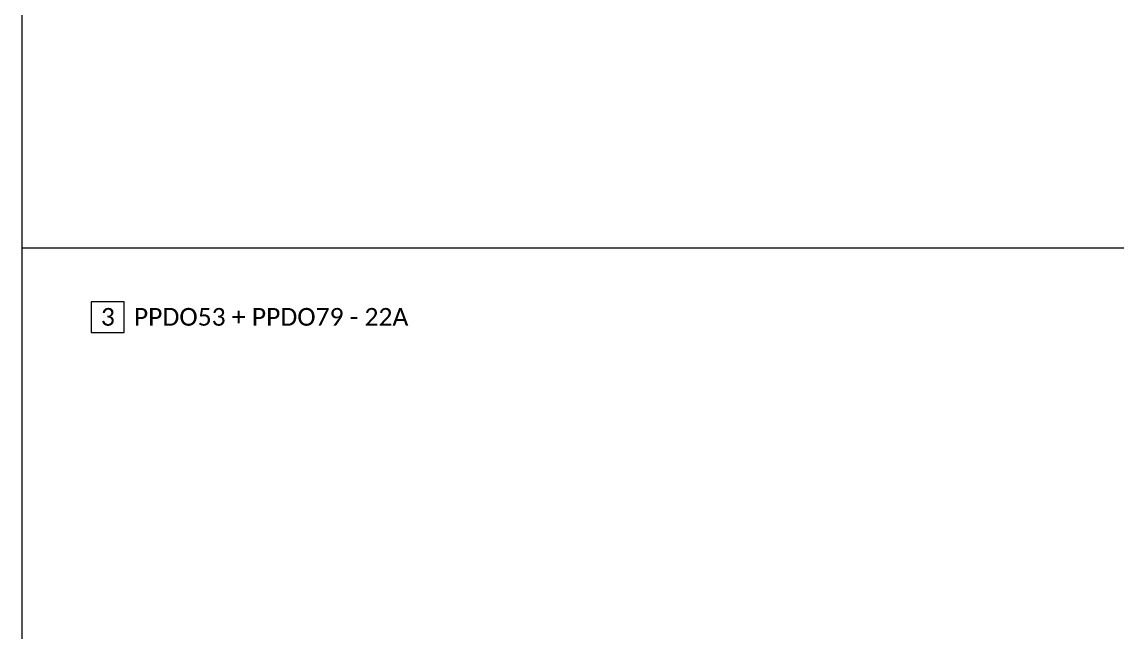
# Model space of a CAD drawing. Header units: millimetres. Extents: x 0 to 7790, y 0 to 17467.
# Drawn here: x 3645 to 4573, y 6853 to 7370 of the extents above; entities that cross this region are included whole.
import ezdxf

# ---------------------------------------------------------------- set-up
doc = ezdxf.new("R2010")
doc.units = ezdxf.units.MM
doc.layers.add('_MB_ramka_0.15', color=124, linetype='Continuous', lineweight=15)
doc.layers.add('_MB_tekst_0.25', color=40, linetype='Continuous', lineweight=25)
doc.styles.add('_MB_Calibri_Light_2.5', font='calibril.ttf', dxfattribs={"height": 2.5})

msp = doc.modelspace()

# ---------------------------------------------------------------- linework, layer by layer
at = {"layer": '_MB_ramka_0.15'}
msp.add_line((3645, 8045), (3645, 5445), dxfattribs=at)
msp.add_lwpolyline([(3645, 7178.33), (5145, 7178.33)], dxfattribs=at)
msp.add_lwpolyline([(3703.726, 7106.73), (3731.726, 7106.73), (3731.726, 7132.73), (3703.726, 7132.73)], close=True, dxfattribs=at)

# ---------------------------------------------------------------- texts
at = {"layer": '_MB_tekst_0.25', "char_height": 15, "style": '_MB_Calibri_Light_2.5'}
for s, insert, width, attachment_point in [('{\\fCalibri Light|b0|i0|c238|p34;3}', (3717.873, 7119.888), 19.52774, 5), ('PPDO53 + PPDO79 - 22A', (3739.913, 7119.888), 248.88706, 4)]:
    msp.add_mtext(s, dxfattribs=dict(at, insert=insert, width=width, attachment_point=attachment_point))

doc.saveas('drawing.dxf')
